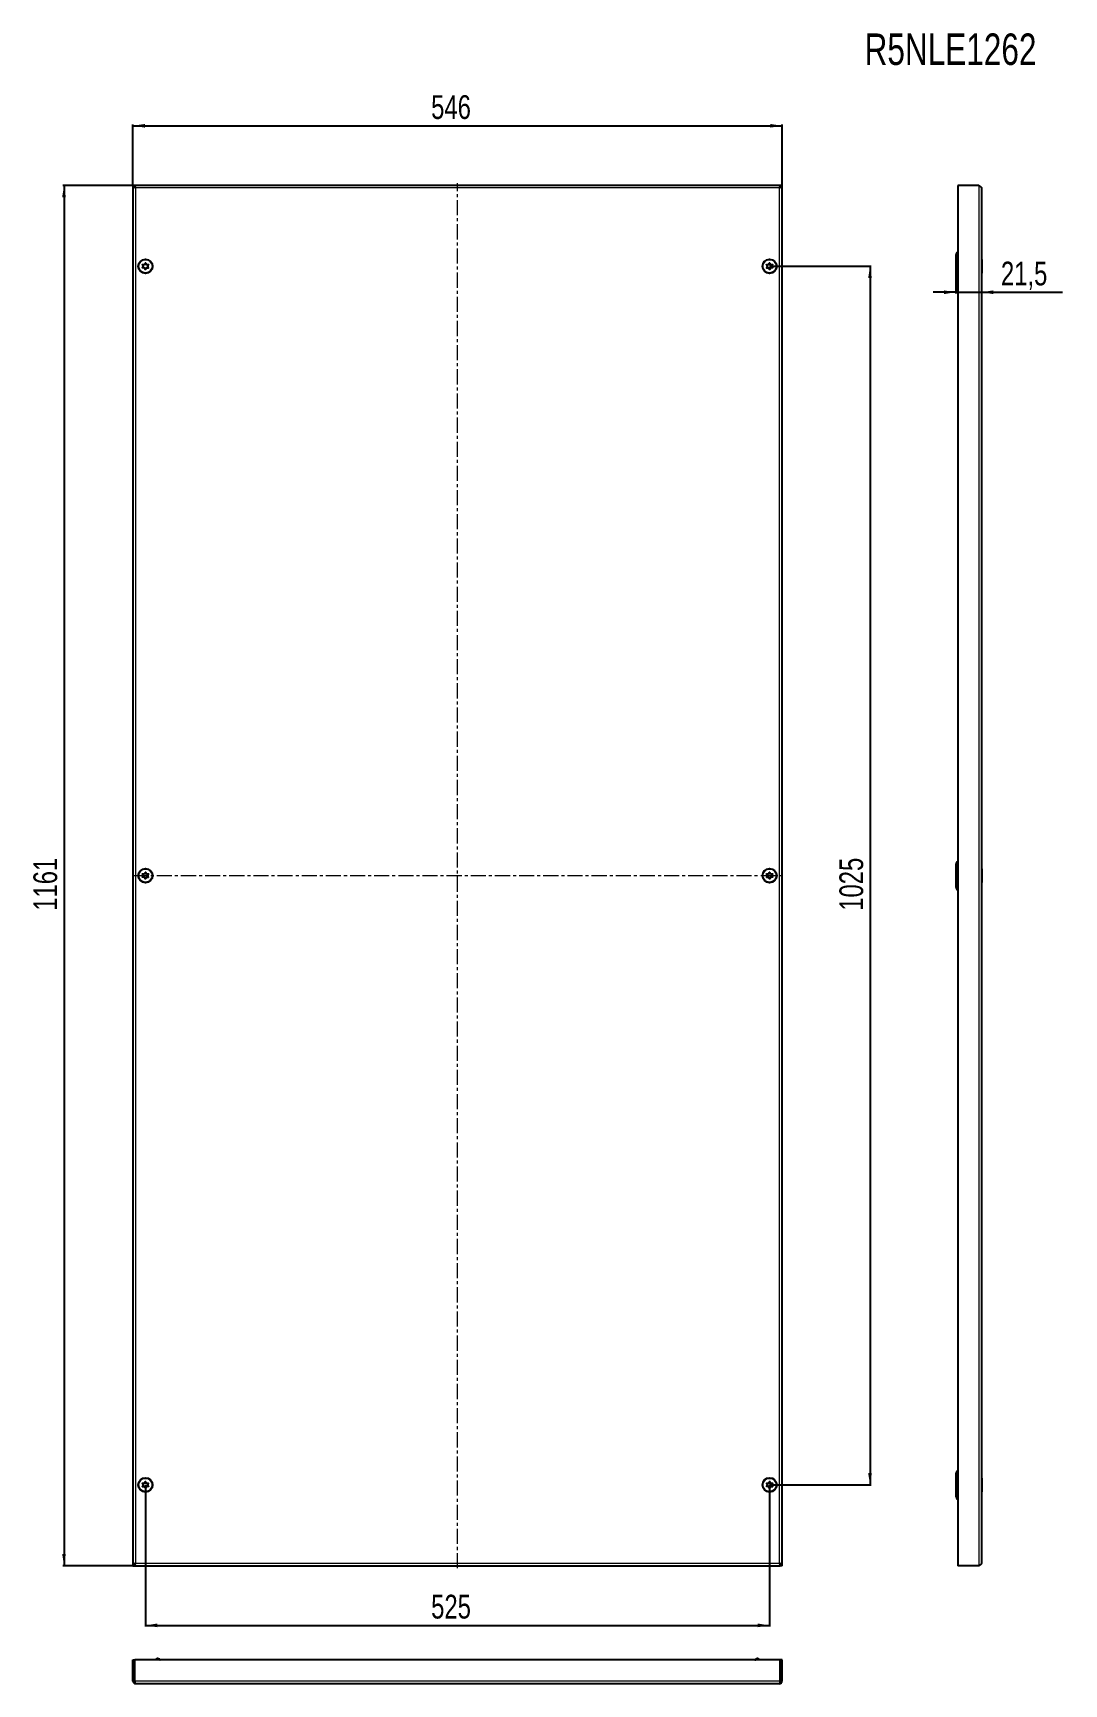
# Model space of a CAD drawing. Header units: millimetres. Extents: x -362 to 1083, y -390 to 999.
# Drawn here: x -362 to 505, y -390 to 999 of the extents above; entities that cross this region are included whole.
import ezdxf

# ---------------------------------------------------------------- set-up
doc = ezdxf.new("R2010")
doc.units = ezdxf.units.MM
doc.linetypes.add('CENTERX2', pattern=[20.32, 12.7, -2.54, 2.54, -2.54])
doc.layers.add('FORMAT', color=7, linetype='Continuous')
doc.styles.add('SLDTEXTSTYLE0', font='TXT', dxfattribs={"width": 0.75})
doc.dimstyles.new('SLDDIMSTYLE0', dxfattribs={"dimtxt": 20, "dimasz": 10, "dimexe": 0, "dimexo": 0.0625, "dimgap": 5, "dimtad": 2, "dimdec": 1, "dimrnd": 1e-09, "dimzin": 12, "dimdsep": 46, "dimtxsty": 'SLDTEXTSTYLE0', "dimsah": 1, "dimcen": 0.09, "dimadec": 0, "dimazin": 3, "dimtfac": 1, "dimtofl": 0, "dimtmove": 0, "dimatfit": 3, "dimfxl": 0, "dimfrac": 2, "dimtolj": 1, "dimtzin": 12, "dimarcsym": 0})
doc.dimstyles.new('SLDDIMSTYLE1', dxfattribs={"dimtxt": 20, "dimasz": 10, "dimexe": 0, "dimexo": 0.0625, "dimgap": 5, "dimtad": 2, "dimdec": 1, "dimrnd": 1e-09, "dimzin": 12, "dimdsep": 46, "dimtxsty": 'SLDTEXTSTYLE0', "dimsah": 1, "dimcen": 0.09, "dimadec": 0, "dimazin": 3, "dimtfac": 1, "dimtmove": 0, "dimatfit": 0, "dimfxl": 0, "dimfrac": 2, "dimtolj": 1, "dimtzin": 12, "dimarcsym": 0})

# ---------------------------------------------------------------- blocks, each defined once
blk = doc.blocks.new('_D')
at = {"layer": 'FORMAT'}
for p, q in [((-278, 870.6), (-278, 921.8)), ((-278, 920.8), (268, 920.8)), ((268, 870.6), (268, 921.8))]:
    blk.add_line(p, q, dxfattribs=at)
for points in [[(-278, 920.8), (-268, 919.2), (-268, 922.3)], [(268, 920.8), (258, 922.3), (258, 919.2)]]:
    blk.add_solid(points, dxfattribs=at)
at = {"layer": 'FORMAT', "insert": (-27.2, 946.5), "char_height": 20, "attachment_point": 1, "style": 'SLDTEXTSTYLE0'}
blk.add_mtext('546', dxfattribs=at)
blk = doc.blocks.new('_D_1')
at = {"layer": 'FORMAT'}
for p, q in [((-276.3, 870.6), (-337, 870.6)), ((-336, 870.6), (-336, -290.4)), ((-276.3, -290.4), (-337, -290.4))]:
    blk.add_line(p, q, dxfattribs=at)
for points in [[(-336, 870.6), (-337.6, 860.6), (-334.5, 860.6)], [(-336, -290.4), (-334.5, -280.4), (-337.6, -280.4)]]:
    blk.add_solid(points, dxfattribs=at)
at = {"layer": 'FORMAT', "insert": (-361.8, 260.5), "char_height": 20, "attachment_point": 1, "rotation": 90, "style": 'SLDTEXTSTYLE0'}
blk.add_mtext('1161', dxfattribs=at)
blk = doc.blocks.new('_D_2')
at = {"layer": 'FORMAT'}
for p, q in [((257.5, 802.6), (343, 802.6)), ((342, 802.6), (342, -222.4)), ((257.5, -222.4), (343, -222.4))]:
    blk.add_line(p, q, dxfattribs=at)
for points in [[(342, 802.6), (340.4, 792.6), (343.5, 792.6)], [(342, -222.4), (343.5, -212.4), (340.4, -212.4)]]:
    blk.add_solid(points, dxfattribs=at)
at = {"layer": 'FORMAT', "insert": (316.2, 260.5), "char_height": 20, "attachment_point": 1, "rotation": 90, "style": 'SLDTEXTSTYLE0'}
blk.add_mtext('1025', dxfattribs=at)
blk = doc.blocks.new('_D_3')
at = {"layer": 'FORMAT'}
for p, q in [((-267.5, -222.4), (-267.5, -341.6)), ((257.5, -222.4), (257.5, -341.6)), ((-267.5, -340.6), (257.5, -340.6))]:
    blk.add_line(p, q, dxfattribs=at)
for points in [[(-267.5, -340.6), (-257.5, -342.1), (-257.5, -339)], [(257.5, -340.6), (247.5, -339), (247.5, -342.1)]]:
    blk.add_solid(points, dxfattribs=at)
at = {"layer": 'FORMAT', "insert": (-27.2, -314.8), "char_height": 20, "attachment_point": 1, "style": 'SLDTEXTSTYLE0'}
blk.add_mtext('525', dxfattribs=at)
blk = doc.blocks.new('_D_4')
at = {"layer": 'FORMAT'}
for p, q in [((414.2, 793.1), (414.2, 779.8)), ((414.2, 780.8), (395, 780.8)), ((414.2, 780.8), (435.7, 780.8)), ((435.7, 780.8), (503.8, 780.8))]:
    blk.add_line(p, q, dxfattribs=at)
for points in [[(414.2, 780.8), (404.2, 782.3), (404.2, 779.2)], [(435.7, 780.8), (445.7, 779.2), (445.7, 782.3)]]:
    blk.add_solid(points, dxfattribs=at)
at = {"layer": 'FORMAT', "insert": (452.1, 806.5), "char_height": 20, "attachment_point": 1, "style": 'SLDTEXTSTYLE0'}
blk.add_mtext('21,5', dxfattribs=at)

msp = doc.modelspace()

# ---------------------------------------------------------------- linework, layer by layer
at = {"color": 7, "linetype": 'Continuous', "lineweight": 25}
for p, q in [((-278.02, 870.6), (-278.02, -290.4)), ((-278.02, 870.6), (-276.52, 870.6)), ((266.28, 870.6), (-276.32, 870.6)), ((-276.32, 869.48), (-276.32, 870.6)), ((266.28, 870.6), (266.28, 869.49)), ((267.98, 870.6), (266.48, 870.6)), ((267.98, -290.4), (267.98, 870.6)), ((415.72, 870.6), (415.72, -290.4)), ((433.62, 870.6), (415.72, 870.6)), ((435.72, 868.5), (435.72, -288.3)), ((414.22, 812.1), (414.22, 793.1)), ((435.98, 808.39), (435.72, 808.39)), ((435.98, 808.39), (435.98, 807.67)), ((435.98, 807.67), (435.98, 796.82)), ((435.72, 796.82), (435.98, 796.82)), ((414.22, 299.6), (414.22, 280.6)), ((435.98, 295.89), (435.72, 295.89)), ((435.98, 295.89), (435.98, 295.17)), ((435.98, 295.17), (435.98, 284.32)), ((435.72, 284.32), (435.98, 284.32)), ((414.22, -212.9), (414.22, -231.9)), ((435.98, -216.61), (435.72, -216.61)), ((435.98, -216.61), (435.98, -228.18)), ((435.72, -228.18), (435.98, -228.18)), ((-278.02, -290.4), (-276.52, -290.4)), ((-276.32, -289.29), (-276.32, -290.4)), ((-276.32, -290.4), (266.28, -290.4)), ((266.28, -290.4), (266.28, -289.28)), ((267.98, -290.4), (266.48, -290.4)), ((433.62, -290.4), (415.72, -290.4)), ((-278.02, -369.59), (-276.52, -369.59)), ((-278.02, -387.49), (-278.02, -369.59)), ((-276.52, -387.49), (-276.52, -369.59)), ((-276.32, -387.49), (-276.32, -369.59)), ((266.28, -369.59), (-276.32, -369.59)), ((-258.02, -368.09), (-257.02, -368.09)), ((-258.02, -369.59), (-258.02, -368.09)), ((-256.02, -369.09), (-257.02, -368.09)), ((-255.52, -369.09), (-256.02, -369.09)), ((-256.02, -369.09), (-256.02, -369.59)), ((245.48, -369.09), (245.98, -369.09)), ((246.98, -368.09), (245.98, -369.09)), ((245.98, -369.59), (245.98, -369.09)), ((246.98, -368.09), (247.98, -368.09)), ((247.98, -368.09), (247.98, -369.59)), ((266.28, -387.49), (266.28, -369.59)), ((267.98, -369.59), (266.48, -369.59)), ((266.48, -387.49), (266.48, -369.59)), ((267.98, -387.49), (267.98, -369.59)), ((-278.02, -387.49), (-276.52, -387.49)), ((267.98, -387.49), (266.48, -387.49)), ((265.88, -389.59), (-275.92, -389.59)), ((-273.31, -389.59), (-273.31, -389.84)), ((-270.31, -389.84), (-273.31, -389.84)), ((-261.74, -389.84), (-270.31, -389.84)), ((-261.74, -389.84), (-261.74, -389.59)), ((251.69, -389.59), (251.69, -389.84)), ((263.26, -389.84), (251.69, -389.84)), ((263.26, -389.84), (263.26, -389.59))]:
    msp.add_line(p, q, dxfattribs=at)
at = {"color": 8, "linetype": 'Continuous', "lineweight": 18}
for p, q in [((265.88, 868.5), (-275.92, 868.5)), ((-275.92, 868.5), (-275.92, -288.3)), ((265.88, -288.3), (265.88, 868.5)), ((433.62, 870.6), (433.62, -290.4)), ((-275.92, -288.3), (265.88, -288.3)), ((266.28, -387.49), (-276.32, -387.49))]:
    msp.add_line(p, q, dxfattribs=at)
at = {"color": 7, "linetype": 'Continuous', "lineweight": 25}
for centre, radius in [((-267.52, 802.6), 6), ((-267.52, 802.6), 5.79), ((257.48, 802.6), 6), ((257.48, 802.6), 5.79), ((-267.52, 802.6), 1.85), ((257.48, 802.6), 1.85), ((-267.52, 290.1), 6), ((-267.52, 290.1), 5.79), ((-267.52, 290.1), 1.85), ((257.48, 290.1), 6), ((257.48, 290.1), 5.79), ((257.48, 290.1), 1.85), ((-267.52, -222.4), 6), ((-267.52, -222.4), 5.78), ((-267.52, -222.4), 1.85), ((257.48, -222.4), 6), ((257.48, -222.4), 5.78), ((257.48, -222.4), 1.85)]:
    msp.add_circle(centre, radius, dxfattribs=at)
for centre, start, end in [((417.22, 812.1), 120, 180), ((417.22, 793.1), 180, 240), ((417.22, 299.6), 120, 180), ((417.22, 280.6), 180, 240), ((417.22, -212.9), 120, 180), ((417.22, -231.9), 180, 240)]:
    msp.add_arc(centre, 3, start, end, dxfattribs=at)
for points, knots in [([(-278.02, 870.6), (-277.99, 870.42), (-277.92, 870.07), (-277.42, 869.53), (-276.72, 869.01), (-276.18, 868.67), (-275.92, 868.5)], [0, 0, 0, 0, 0.2547568, 0.5096489, 0.7645419, 1, 1, 1, 1]), ([(-276.52, 870.6), (-276.51, 870.42), (-276.49, 870.06), (-276.3, 869.36), (-276.07, 868.84), (-275.92, 868.5)], [0, 0, 0, 0, 0.2598775, 0.5197391, 1, 1, 1, 1]), ([(265.88, 868.5), (266.16, 868.68), (266.72, 869.04), (267.42, 869.57), (267.89, 870.09), (267.95, 870.44), (267.98, 870.6)], [0, 0, 0, 0, 0.25475266, 0.50964469, 0.7645377, 1, 1, 1, 1]), ([(265.88, 868.5), (265.96, 868.68), (266.12, 869.05), (266.39, 869.74), (266.44, 870.26), (266.48, 870.6)], [0, 0, 0, 0, 0.2598775, 0.5197391, 1, 1, 1, 1]), ([(433.62, 870.6), (433.9, 870.42), (434.46, 870.07), (435.17, 869.53), (435.64, 869.01), (435.69, 868.67), (435.72, 868.5)], [0, 0, 0, 0, 0.2547568, 0.5096489, 0.7645419, 1, 1, 1, 1]), ([(-265.07, 803.95), (-265.08, 803.96), (-265.09, 803.98), (-265.15, 804), (-265.29, 804.03), (-265.68, 804.02), (-266.22, 804.01), (-266.77, 804.31), (-267.05, 804.75), (-267.22, 805.1), (-267.34, 805.31), (-267.4, 805.38), (-267.44, 805.4), (-267.48, 805.4), (-267.51, 805.39), (-267.56, 805.35), (-267.72, 805.13), (-267.92, 804.7), (-268.38, 804.16), (-269.08, 804.07), (-269.56, 804.12), (-269.82, 804.11), (-269.89, 804.08), (-269.91, 804.06), (-269.93, 804.03), (-269.93, 803.99), (-269.92, 803.95), (-269.9, 803.87), (-269.79, 803.67), (-269.59, 803.35), (-269.37, 802.88), (-269.41, 802.25), (-269.71, 801.8), (-269.92, 801.47), (-269.98, 801.34), (-269.99, 801.28), (-269.98, 801.25), (-269.95, 801.22), (-269.9, 801.2), (-269.75, 801.17), (-269.37, 801.18), (-268.83, 801.19), (-268.27, 800.89), (-267.99, 800.45), (-267.82, 800.1), (-267.7, 799.89), (-267.64, 799.82), (-267.6, 799.8), (-267.57, 799.8), (-267.54, 799.81), (-267.48, 799.85), (-267.33, 800.07), (-267.12, 800.5), (-266.67, 801.04), (-265.96, 801.13), (-265.49, 801.08), (-265.22, 801.09), (-265.15, 801.12), (-265.13, 801.14), (-265.12, 801.17), (-265.11, 801.21), (-265.12, 801.25), (-265.15, 801.33), (-265.25, 801.53), (-265.46, 801.85), (-265.67, 802.32), (-265.64, 802.95), (-265.34, 803.4), (-265.12, 803.73), (-265.06, 803.86), (-265.06, 803.92), (-265.07, 803.94), (-265.07, 803.95)], [0, 0, 0, 0, 0.0020087, 0.00442, 0.0093647, 0.0255282, 0.0677053, 0.0957862, 0.1246456, 0.1503415, 0.1605194, 0.1633943, 0.1656965, 0.1672448, 0.1688741, 0.1707699, 0.1786058, 0.2119941, 0.2499945, 0.2879948, 0.3213831, 0.329219, 0.3311148, 0.3327441, 0.3342924, 0.3362166, 0.3385353, 0.3413178, 0.349662, 0.3753578, 0.4042173, 0.4322982, 0.4744753, 0.4906388, 0.4966691, 0.49844, 0.5, 0.5020087, 0.50442, 0.5093647, 0.5255282, 0.5677053, 0.5957862, 0.6246456, 0.6503415, 0.6605194, 0.6633943, 0.6656965, 0.6672448, 0.6688741, 0.6707699, 0.6786058, 0.7119941, 0.7499945, 0.7879948, 0.8213831, 0.829219, 0.8311148, 0.8327441, 0.8342924, 0.8362166, 0.8385353, 0.8413178, 0.849662, 0.8753578, 0.9042173, 0.9322982, 0.9744753, 0.9906388, 0.9966691, 0.99844, 1, 1, 1, 1]), ([(255.03, 803.95), (255.02, 803.94), (255.01, 803.91), (255.02, 803.85), (255.08, 803.72), (255.29, 803.4), (255.59, 802.95), (255.63, 802.32), (255.41, 801.85), (255.21, 801.52), (255.09, 801.31), (255.07, 801.21), (255.07, 801.17), (255.09, 801.14), (255.11, 801.12), (255.18, 801.09), (255.44, 801.08), (255.92, 801.13), (256.62, 801.04), (257.08, 800.5), (257.28, 800.07), (257.44, 799.85), (257.49, 799.81), (257.52, 799.8), (257.56, 799.8), (257.59, 799.82), (257.62, 799.85), (257.67, 799.91), (257.78, 800.11), (257.95, 800.45), (258.23, 800.89), (258.78, 801.19), (259.32, 801.18), (259.71, 801.17), (259.86, 801.2), (259.91, 801.23), (259.93, 801.25), (259.94, 801.29), (259.93, 801.35), (259.88, 801.48), (259.66, 801.8), (259.36, 802.25), (259.33, 802.88), (259.54, 803.35), (259.75, 803.68), (259.86, 803.89), (259.89, 803.99), (259.89, 804.03), (259.87, 804.06), (259.85, 804.08), (259.78, 804.11), (259.51, 804.12), (259.04, 804.07), (258.33, 804.16), (257.88, 804.7), (257.67, 805.13), (257.52, 805.35), (257.46, 805.39), (257.43, 805.4), (257.4, 805.4), (257.37, 805.38), (257.34, 805.35), (257.28, 805.29), (257.17, 805.09), (257.01, 804.75), (256.73, 804.31), (256.17, 804.01), (255.63, 804.02), (255.24, 804.03), (255.09, 804), (255.04, 803.97), (255.03, 803.96), (255.03, 803.95)], [0, 0, 0, 0, 0.0020087, 0.00442, 0.0093647, 0.0255282, 0.0677053, 0.0957862, 0.1246456, 0.1503415, 0.1605194, 0.1633943, 0.1656965, 0.1672448, 0.1688741, 0.1707699, 0.1786058, 0.2119941, 0.2499945, 0.2879948, 0.3213831, 0.329219, 0.3311148, 0.3327441, 0.3342924, 0.3362166, 0.3385353, 0.3413178, 0.349662, 0.3753578, 0.4042173, 0.4322982, 0.4744753, 0.4906388, 0.4966691, 0.49844, 0.5, 0.5020087, 0.50442, 0.5093647, 0.5255282, 0.5677053, 0.5957862, 0.6246456, 0.6503415, 0.6605194, 0.6633943, 0.6656965, 0.6672448, 0.6688741, 0.6707699, 0.6786058, 0.7119941, 0.7499945, 0.7879948, 0.8213831, 0.829219, 0.8311148, 0.8327441, 0.8342924, 0.8362166, 0.8385353, 0.8413178, 0.849662, 0.8753578, 0.9042173, 0.9322982, 0.9744753, 0.9906388, 0.9966691, 0.99844, 1, 1, 1, 1]), ([(-265.07, 291.45), (-265.08, 291.46), (-265.09, 291.48), (-265.15, 291.5), (-265.29, 291.53), (-265.68, 291.52), (-266.22, 291.51), (-266.77, 291.81), (-267.05, 292.25), (-267.22, 292.6), (-267.34, 292.81), (-267.4, 292.88), (-267.44, 292.9), (-267.48, 292.9), (-267.51, 292.89), (-267.56, 292.85), (-267.72, 292.63), (-267.92, 292.2), (-268.38, 291.66), (-269.08, 291.57), (-269.56, 291.62), (-269.82, 291.61), (-269.89, 291.58), (-269.91, 291.56), (-269.93, 291.53), (-269.93, 291.49), (-269.92, 291.45), (-269.9, 291.37), (-269.79, 291.17), (-269.59, 290.85), (-269.37, 290.38), (-269.41, 289.75), (-269.71, 289.3), (-269.92, 288.97), (-269.98, 288.84), (-269.99, 288.78), (-269.98, 288.75), (-269.95, 288.72), (-269.9, 288.7), (-269.75, 288.67), (-269.37, 288.68), (-268.83, 288.69), (-268.27, 288.39), (-267.99, 287.95), (-267.82, 287.6), (-267.7, 287.39), (-267.64, 287.32), (-267.6, 287.3), (-267.57, 287.3), (-267.54, 287.31), (-267.48, 287.35), (-267.33, 287.57), (-267.12, 288), (-266.67, 288.54), (-265.96, 288.63), (-265.49, 288.58), (-265.22, 288.59), (-265.15, 288.62), (-265.13, 288.64), (-265.12, 288.67), (-265.11, 288.71), (-265.12, 288.75), (-265.15, 288.83), (-265.25, 289.03), (-265.46, 289.35), (-265.67, 289.82), (-265.64, 290.45), (-265.34, 290.9), (-265.12, 291.23), (-265.06, 291.36), (-265.06, 291.42), (-265.07, 291.44), (-265.07, 291.45)], [0, 0, 0, 0, 0.0020087, 0.00442, 0.0093647, 0.0255282, 0.0677053, 0.0957862, 0.1246456, 0.1503415, 0.1605194, 0.1633943, 0.1656965, 0.1672448, 0.1688741, 0.1707699, 0.1786058, 0.2119941, 0.2499945, 0.2879948, 0.3213831, 0.329219, 0.3311148, 0.3327441, 0.3342924, 0.3362166, 0.3385353, 0.3413178, 0.349662, 0.3753578, 0.4042173, 0.4322982, 0.4744753, 0.4906388, 0.4966691, 0.49844, 0.5, 0.5020087, 0.50442, 0.5093647, 0.5255282, 0.5677053, 0.5957862, 0.6246456, 0.6503415, 0.6605194, 0.6633943, 0.6656965, 0.6672448, 0.6688741, 0.6707699, 0.6786058, 0.7119941, 0.7499945, 0.7879948, 0.8213831, 0.829219, 0.8311148, 0.8327441, 0.8342924, 0.8362166, 0.8385353, 0.8413178, 0.849662, 0.8753578, 0.9042173, 0.9322982, 0.9744753, 0.9906388, 0.9966691, 0.99844, 1, 1, 1, 1]), ([(255.03, 291.45), (255.02, 291.44), (255.01, 291.41), (255.02, 291.35), (255.08, 291.22), (255.29, 290.9), (255.59, 290.45), (255.63, 289.82), (255.41, 289.35), (255.21, 289.02), (255.09, 288.81), (255.07, 288.71), (255.07, 288.67), (255.09, 288.64), (255.11, 288.62), (255.18, 288.59), (255.44, 288.58), (255.92, 288.63), (256.62, 288.54), (257.08, 288), (257.28, 287.57), (257.44, 287.35), (257.49, 287.31), (257.52, 287.3), (257.56, 287.3), (257.59, 287.32), (257.62, 287.35), (257.67, 287.41), (257.78, 287.61), (257.95, 287.95), (258.23, 288.39), (258.78, 288.69), (259.32, 288.68), (259.71, 288.67), (259.86, 288.7), (259.91, 288.73), (259.93, 288.75), (259.94, 288.79), (259.93, 288.85), (259.88, 288.98), (259.66, 289.3), (259.36, 289.75), (259.33, 290.38), (259.54, 290.85), (259.75, 291.18), (259.86, 291.39), (259.89, 291.49), (259.89, 291.53), (259.87, 291.56), (259.85, 291.58), (259.78, 291.61), (259.51, 291.62), (259.04, 291.57), (258.33, 291.66), (257.88, 292.2), (257.67, 292.63), (257.52, 292.85), (257.46, 292.89), (257.43, 292.9), (257.4, 292.9), (257.37, 292.88), (257.34, 292.85), (257.28, 292.79), (257.17, 292.59), (257.01, 292.25), (256.73, 291.81), (256.17, 291.51), (255.63, 291.52), (255.24, 291.53), (255.09, 291.5), (255.04, 291.47), (255.03, 291.46), (255.03, 291.45)], [0, 0, 0, 0, 0.0020087, 0.00442, 0.0093647, 0.0255282, 0.0677053, 0.0957862, 0.1246456, 0.1503415, 0.1605194, 0.1633943, 0.1656965, 0.1672448, 0.1688741, 0.1707699, 0.1786058, 0.2119941, 0.2499945, 0.2879948, 0.3213831, 0.329219, 0.3311148, 0.3327441, 0.3342924, 0.3362166, 0.3385353, 0.3413178, 0.349662, 0.3753578, 0.4042173, 0.4322982, 0.4744753, 0.4906388, 0.4966691, 0.49844, 0.5, 0.5020087, 0.50442, 0.5093647, 0.5255282, 0.5677053, 0.5957862, 0.6246456, 0.6503415, 0.6605194, 0.6633943, 0.6656965, 0.6672448, 0.6688741, 0.6707699, 0.6786058, 0.7119941, 0.7499945, 0.7879948, 0.8213831, 0.829219, 0.8311148, 0.8327441, 0.8342924, 0.8362166, 0.8385353, 0.8413178, 0.849662, 0.8753578, 0.9042173, 0.9322982, 0.9744753, 0.9906388, 0.9966691, 0.99844, 1, 1, 1, 1]), ([(-265.07, -223.75), (-265.06, -223.74), (-265.06, -223.71), (-265.07, -223.65), (-265.12, -223.52), (-265.34, -223.2), (-265.64, -222.75), (-265.67, -222.12), (-265.46, -221.65), (-265.25, -221.32), (-265.14, -221.11), (-265.11, -221.01), (-265.11, -220.97), (-265.13, -220.94), (-265.15, -220.92), (-265.22, -220.89), (-265.49, -220.88), (-265.96, -220.93), (-266.67, -220.84), (-267.12, -220.3), (-267.33, -219.87), (-267.48, -219.65), (-267.54, -219.61), (-267.57, -219.6), (-267.6, -219.6), (-267.63, -219.62), (-267.66, -219.65), (-267.72, -219.71), (-267.83, -219.91), (-267.99, -220.25), (-268.27, -220.69), (-268.83, -220.99), (-269.37, -220.98), (-269.76, -220.97), (-269.91, -221), (-269.96, -221.03), (-269.98, -221.05), (-269.99, -221.09), (-269.98, -221.14), (-269.92, -221.28), (-269.71, -221.6), (-269.41, -222.05), (-269.37, -222.68), (-269.59, -223.15), (-269.79, -223.48), (-269.91, -223.69), (-269.93, -223.79), (-269.93, -223.83), (-269.91, -223.86), (-269.89, -223.88), (-269.82, -223.91), (-269.56, -223.92), (-269.08, -223.87), (-268.38, -223.96), (-267.92, -224.5), (-267.72, -224.93), (-267.56, -225.15), (-267.51, -225.19), (-267.48, -225.2), (-267.44, -225.2), (-267.41, -225.18), (-267.38, -225.15), (-267.33, -225.09), (-267.22, -224.89), (-267.05, -224.55), (-266.77, -224.11), (-266.22, -223.81), (-265.68, -223.82), (-265.28, -223.83), (-265.14, -223.8), (-265.09, -223.77), (-265.07, -223.76), (-265.07, -223.75)], [0, 0, 0, 0, 0.0020087, 0.00442, 0.0093647, 0.0255282, 0.0677053, 0.0957862, 0.1246456, 0.1503415, 0.1605194, 0.1633943, 0.1656965, 0.1672448, 0.1688741, 0.1707699, 0.1786058, 0.2119941, 0.2499945, 0.2879948, 0.3213831, 0.329219, 0.3311148, 0.3327441, 0.3342924, 0.3362166, 0.3385353, 0.3413178, 0.349662, 0.3753578, 0.4042173, 0.4322982, 0.4744753, 0.4906388, 0.4966691, 0.49844, 0.5, 0.5020087, 0.50442, 0.5093647, 0.5255282, 0.5677053, 0.5957862, 0.6246456, 0.6503415, 0.6605194, 0.6633943, 0.6656965, 0.6672448, 0.6688741, 0.6707699, 0.6786058, 0.7119941, 0.7499945, 0.7879948, 0.8213831, 0.829219, 0.8311148, 0.8327441, 0.8342924, 0.8362166, 0.8385353, 0.8413178, 0.849662, 0.8753578, 0.9042173, 0.9322982, 0.9744753, 0.9906388, 0.9966691, 0.99844, 1, 1, 1, 1]), ([(255.03, -223.75), (255.03, -223.76), (255.05, -223.78), (255.1, -223.8), (255.25, -223.83), (255.63, -223.82), (256.17, -223.81), (256.73, -224.11), (257.01, -224.55), (257.18, -224.9), (257.3, -225.11), (257.36, -225.18), (257.4, -225.2), (257.43, -225.2), (257.46, -225.19), (257.52, -225.15), (257.67, -224.93), (257.88, -224.5), (258.33, -223.96), (259.04, -223.87), (259.51, -223.92), (259.78, -223.91), (259.85, -223.88), (259.87, -223.86), (259.88, -223.83), (259.89, -223.79), (259.88, -223.75), (259.85, -223.67), (259.75, -223.47), (259.54, -223.15), (259.33, -222.68), (259.36, -222.05), (259.66, -221.6), (259.88, -221.27), (259.94, -221.14), (259.94, -221.08), (259.93, -221.05), (259.91, -221.02), (259.85, -221), (259.71, -220.97), (259.32, -220.98), (258.78, -220.99), (258.23, -220.69), (257.95, -220.25), (257.78, -219.9), (257.66, -219.69), (257.6, -219.62), (257.56, -219.6), (257.52, -219.6), (257.49, -219.61), (257.44, -219.65), (257.28, -219.87), (257.08, -220.3), (256.62, -220.84), (255.92, -220.93), (255.44, -220.88), (255.18, -220.89), (255.11, -220.92), (255.09, -220.94), (255.07, -220.97), (255.07, -221.01), (255.08, -221.05), (255.1, -221.13), (255.21, -221.33), (255.41, -221.65), (255.63, -222.12), (255.59, -222.75), (255.29, -223.2), (255.08, -223.53), (255.02, -223.66), (255.01, -223.72), (255.02, -223.74), (255.03, -223.75)], [0, 0, 0, 0, 0.0020087, 0.00442, 0.0093647, 0.0255282, 0.0677053, 0.0957862, 0.1246456, 0.1503415, 0.1605194, 0.1633943, 0.1656965, 0.1672448, 0.1688741, 0.1707699, 0.1786058, 0.2119941, 0.2499945, 0.2879948, 0.3213831, 0.329219, 0.3311148, 0.3327441, 0.3342924, 0.3362166, 0.3385353, 0.3413178, 0.349662, 0.3753578, 0.4042173, 0.4322982, 0.4744753, 0.4906388, 0.4966691, 0.49844, 0.5, 0.5020087, 0.50442, 0.5093647, 0.5255282, 0.5677053, 0.5957862, 0.6246456, 0.6503415, 0.6605194, 0.6633943, 0.6656965, 0.6672448, 0.6688741, 0.6707699, 0.6786058, 0.7119941, 0.7499945, 0.7879948, 0.8213831, 0.829219, 0.8311148, 0.8327441, 0.8342924, 0.8362166, 0.8385353, 0.8413178, 0.849662, 0.8753578, 0.9042173, 0.9322982, 0.9744753, 0.9906388, 0.9966691, 0.99844, 1, 1, 1, 1]), ([(266.48, -290.4), (266.47, -290.22), (266.45, -289.85), (266.26, -289.16), (266.03, -288.64), (265.88, -288.3)], [0, 0, 0, 0, 0.2598775, 0.5197391, 1, 1, 1, 1]), ([(267.98, -290.4), (267.95, -290.22), (267.88, -289.86), (267.38, -289.33), (266.68, -288.81), (266.14, -288.46), (265.88, -288.3)], [0, 0, 0, 0, 0.2547568, 0.5096489, 0.7645419, 1, 1, 1, 1]), ([(-256.02, -369.09), (-256, -369.18), (-255.97, -369.35), (-255.72, -369.52), (-255.61, -369.59)], [0, 0, 0, 0, 0.5741301, 1, 1, 1, 1]), ([(-255.52, -369.09), (-255.5, -369.19), (-255.47, -369.34), (-255.32, -369.51), (-255.24, -369.57), (-255.23, -369.59)], [0, 0, 0, 0, 0.6029704, 0.9179315, 1, 1, 1, 1]), ([(245.17, -369.59), (245.24, -369.53), (245.37, -369.41), (245.46, -369.25), (245.47, -369.14), (245.48, -369.09)], [0, 0, 0, 0, 0.3603654, 0.6750686, 1, 1, 1, 1]), ([(245.57, -369.59), (245.65, -369.53), (245.89, -369.38), (245.97, -369.21), (245.98, -369.1), (245.98, -369.09)], [0, 0, 0, 0, 0.33134565, 0.90522645, 1, 1, 1, 1]), ([(-278.02, -387.49), (-277.99, -387.77), (-277.92, -388.33), (-277.42, -389.03), (-276.72, -389.5), (-276.18, -389.56), (-275.92, -389.59)], [0, 0, 0, 0, 0.2547568, 0.5096489, 0.7645419, 1, 1, 1, 1]), ([(-276.52, -387.49), (-276.51, -387.57), (-276.49, -387.72), (-276.39, -387.91), (-276.29, -387.94), (-276.26, -387.95)], [0, 0, 0, 0, 0.4327963, 0.8655659, 1, 1, 1, 1]), ([(265.88, -389.59), (266.16, -389.55), (266.72, -389.49), (267.42, -388.98), (267.89, -388.28), (267.95, -387.75), (267.98, -387.49)], [0, 0, 0, 0, 0.25475266, 0.50964469, 0.7645377, 1, 1, 1, 1]), ([(266.22, -387.97), (266.25, -387.94), (266.42, -387.84), (266.45, -387.64), (266.48, -387.49)], [0, 0, 0, 0, 0.2077128, 1, 1, 1, 1])]:
    msp.add_open_spline(points, degree=3, knots=knots, dxfattribs=at)
for points in [[(-275.92, 868.5), (-275.96, 868.78), (-276.02, 869.33), (-276.12, 870.02), (-276.22, 870.51), (-276.29, 870.57), (-276.32, 870.6)], [(266.28, 870.6), (266.24, 870.57), (266.18, 870.51), (266.08, 870.02), (265.98, 869.33), (265.91, 868.78), (265.88, 868.5)], [(-275.92, -288.3), (-276.2, -288.47), (-276.75, -288.82), (-277.44, -289.35), (-277.93, -289.87), (-277.99, -290.22), (-278.02, -290.4)], [(-275.92, -288.3), (-276.08, -288.65), (-276.41, -289.35), (-276.48, -290.05), (-276.52, -290.4)], [(-276.32, -290.4), (-276.29, -290.37), (-276.22, -290.3), (-276.12, -289.82), (-276.02, -289.13), (-275.96, -288.57), (-275.92, -288.3)], [(265.88, -288.3), (265.91, -288.57), (265.98, -289.13), (266.08, -289.82), (266.18, -290.3), (266.24, -290.37), (266.28, -290.4)], [(435.72, -288.3), (435.69, -288.47), (435.63, -288.82), (435.14, -289.35), (434.45, -289.87), (433.9, -290.22), (433.62, -290.4)], [(-275.92, -389.59), (-275.96, -389.55), (-276.02, -389.49), (-276.12, -389.01), (-276.22, -388.31), (-276.29, -387.76), (-276.32, -387.49)], [(266.28, -387.49), (266.24, -387.76), (266.18, -388.31), (266.08, -389.01), (265.98, -389.49), (265.91, -389.55), (265.88, -389.59)]]:
    msp.add_open_spline(points, degree=3, dxfattribs=at)
at = {"layer": 'FORMAT', "linetype": 'CENTERX2', "lineweight": 18}
for p, q in [((-5.02, -292.4), (-5.02, 872.6)), ((-278.32, 290.1), (268.28, 290.1))]:
    msp.add_line(p, q, dxfattribs=at)

# ---------------------------------------------------------------- texts
at = {"layer": 'FORMAT', "insert": (337.41, 998.4), "char_height": 26.458, "attachment_point": 1, "style": 'SLDTEXTSTYLE0'}
msp.add_mtext('R5NLE1262', dxfattribs=at)

# ---------------------------------------------------------------- dimensions: what is measured, and where the dimension line sits
at = {"layer": 'FORMAT'}
for base, p1, p2, dimstyle, picture, middle in [((267.98, 920.77), (-278.02, 870.6), (267.98, 870.6), 'SLDDIMSTYLE0', '_D', (-5.02, 920.77)), ((435.72, 780.77), (414.22, 793.1), (435.72, 868.5), 'SLDDIMSTYLE1', '_D_4', (477.98, 780.77)), ((257.48, -340.57), (-267.52, -222.4), (257.48, -222.4), 'SLDDIMSTYLE0', '_D_3', (-5.02, -340.57))]:
    dim = msp.add_linear_dim(base=base, p1=p1, p2=p2, dimstyle=dimstyle, dxfattribs=at)
    dim.commit()
    dim.dimension.update_dxf_attribs({"geometry": picture, "text_midpoint": middle, "dimtype": 160})
for base, p1, p2, picture, middle in [((-336.03, -290.4), (-276.32, 870.6), (-276.32, -290.4), '_D_1', (-336.03, 290.1)), ((341.98, -222.4), (257.48, 802.6), (257.48, -222.4), '_D_2', (341.98, 290.1))]:
    dim = msp.add_linear_dim(base=base, p1=p1, p2=p2, angle=90, dimstyle='SLDDIMSTYLE0', dxfattribs=at)
    dim.commit()
    dim.dimension.update_dxf_attribs({"geometry": picture, "text_midpoint": middle, "dimtype": 160})

doc.saveas('drawing.dxf')
